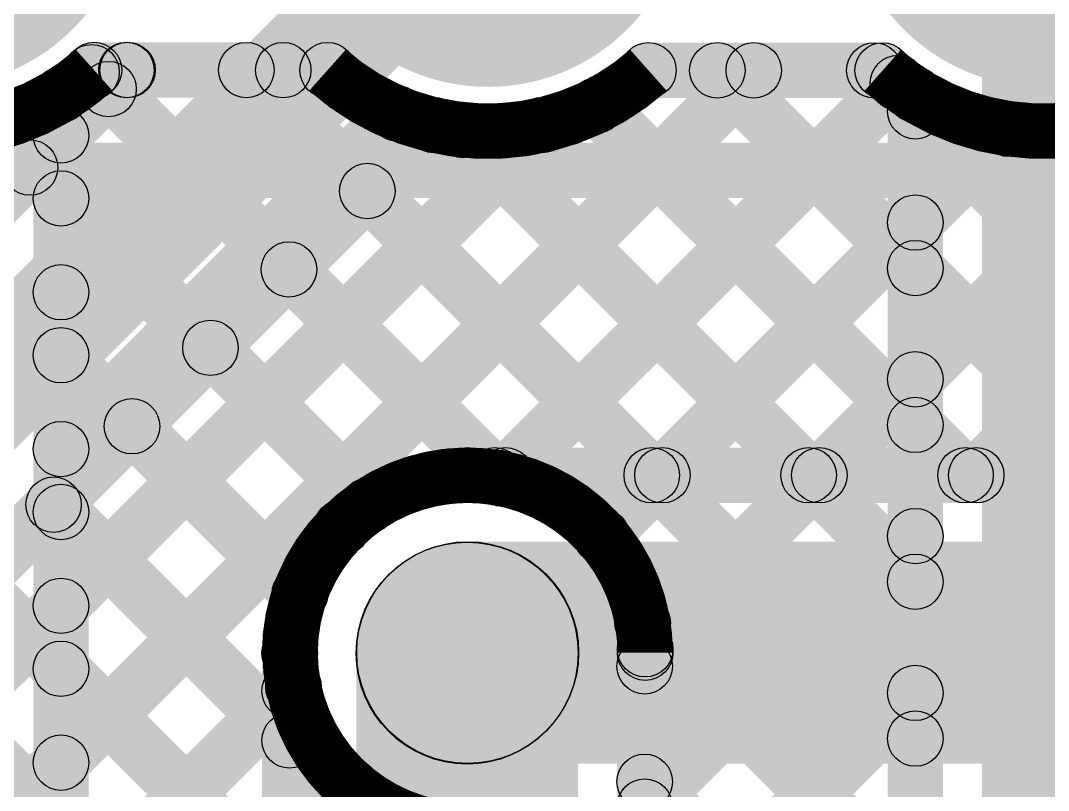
# Model space of a CAD drawing. Header units: millimetres. Extents: x -0.22 to 4.11, y -0.25 to 2.01.
# Drawn here: x 1.5689 to 1.7542, y 1.6147 to 1.7536 of the extents above; entities that cross this region are included whole.
import ezdxf

# ---------------------------------------------------------------- set-up
doc = ezdxf.new("R2010")
doc.units = ezdxf.units.MM
doc.header["$MEASUREMENT"] = 0
for name, color, linetype in [('BottomLayer', 5, 'Continuous'), ('BottomOverlay', 54, 'Continuous'), ('BottomSolder', 6, 'Continuous'), ('Mechanical2', 216, 'Continuous'), ('MultiLayer', 9, 'Continuous'), ('TopLayer', 1, 'Continuous'), ('TopSolder', 216, 'Continuous'), ('ViaHoleLayer', 16, 'Continuous')]:
    doc.layers.add(name, color=color, linetype=linetype)

# ---------------------------------------------------------------- blocks, each defined once
blk = doc.blocks.new('HDR1X10_B_9')
at = {"layer": 'BottomLayer'}
h = blk.add_hatch(color=5, dxfattribs=at)
edge = h.paths.add_edge_path()
edge.add_arc((0.6, 0), 0.0315, 0, 360)
h = blk.add_hatch(color=5, dxfattribs=at)
edge = h.paths.add_edge_path()
edge.add_arc((0.7, 0), 0.0315, 0, 360)
h = blk.add_hatch(color=5, dxfattribs=at)
edge = h.paths.add_edge_path()
edge.add_arc((0.8, 0), 0.0315, 0, 360)
at = {"layer": 'BottomOverlay'}
blk.add_hatch(color=54, dxfattribs=at).paths.add_polyline_path([(0.95, 0.05394), (0.95, 0.04606), (-0.05, 0.04606), (-0.05, 0.05394)])
at = {"layer": 'BottomSolder'}
h = blk.add_hatch(color=6, dxfattribs=at)
edge = h.paths.add_edge_path()
edge.add_arc((0.6, 0), 0.0355, 0, 360)
h = blk.add_hatch(color=6, dxfattribs=at)
edge = h.paths.add_edge_path()
edge.add_arc((0.7, 0), 0.0355, 0, 360)
h = blk.add_hatch(color=6, dxfattribs=at)
edge = h.paths.add_edge_path()
edge.add_arc((0.8, 0), 0.0355, 0, 360)
at = {"layer": 'MultiLayer'}
h = blk.add_hatch(color=9, dxfattribs=at)
edge = h.paths.add_edge_path()
edge.add_arc((0.6, 0), 0.0315, 0, 360)
h = blk.add_hatch(color=9, dxfattribs=at)
edge = h.paths.add_edge_path()
edge.add_arc((0.7, 0), 0.0315, 0, 360)
h = blk.add_hatch(color=9, dxfattribs=at)
edge = h.paths.add_edge_path()
edge.add_arc((0.8, 0), 0.0315, 0, 360)
at = {"layer": 'TopLayer'}
h = blk.add_hatch(color=1, dxfattribs=at)
edge = h.paths.add_edge_path()
edge.add_arc((0.6, 0), 0.0315, 0, 360)
h = blk.add_hatch(color=1, dxfattribs=at)
edge = h.paths.add_edge_path()
edge.add_arc((0.7, 0), 0.0315, 0, 360)
h = blk.add_hatch(color=1, dxfattribs=at)
edge = h.paths.add_edge_path()
edge.add_arc((0.8, 0), 0.0315, 0, 360)
at = {"layer": 'TopSolder'}
h = blk.add_hatch(color=216, dxfattribs=at)
edge = h.paths.add_edge_path()
edge.add_arc((0.6, 0), 0.0355, 0, 360)
h = blk.add_hatch(color=216, dxfattribs=at)
edge = h.paths.add_edge_path()
edge.add_arc((0.7, 0), 0.0355, 0, 360)
h = blk.add_hatch(color=216, dxfattribs=at)
edge = h.paths.add_edge_path()
edge.add_arc((0.8, 0), 0.0355, 0, 360)

msp = doc.modelspace()

# ---------------------------------------------------------------- hatches: boundary and pattern name
at = {"layer": 'BottomLayer'}
h = msp.add_hatch(color=5, dxfattribs=at)
edge = h.paths.add_edge_path()
edge.add_arc((1.58173, 1.74428), 0.005, 0, 360)
h = msp.add_hatch(color=5, dxfattribs=at)
edge = h.paths.add_edge_path()
edge.add_arc((1.58173, 1.74428), 0.005, 0, 360)
h = msp.add_hatch(color=5, dxfattribs=at)
edge = h.paths.add_edge_path()
edge.add_arc((1.58218, 1.74467), 0.005, 0, 360)
h = msp.add_hatch(color=5, dxfattribs=at)
edge = h.paths.add_edge_path()
edge.add_arc((1.58218, 1.74467), 0.005, 0, 360)
h = msp.add_hatch(color=5, dxfattribs=at)
edge = h.paths.add_edge_path()
edge.add_arc((1.58218, 1.74467), 0.005, 0, 360)
h = msp.add_hatch(color=5, dxfattribs=at)
edge = h.paths.add_edge_path()
edge.add_arc((1.58218, 1.74467), 0.005, 0, 360)
for points in [[(1.58217, 1.73967), (1.58218, 1.74967), (1.62429, 1.74965), (1.62428, 1.73965)], [(1.58217, 1.73967), (1.58218, 1.74967), (1.62429, 1.74965), (1.62428, 1.73965)], [(1.68211, 1.73962), (1.68212, 1.74962), (1.72435, 1.7496), (1.72434, 1.7396)], [(1.68211, 1.73962), (1.68212, 1.74962), (1.72435, 1.7496), (1.72434, 1.7396)], [(1.57975, 1.72933), (1.57268, 1.7364), (1.58448, 1.7482), (1.59155, 1.74113)], [(1.57975, 1.72933), (1.57268, 1.7364), (1.58448, 1.7482), (1.59155, 1.74113)], [(1.57975, 1.70105), (1.57268, 1.70812), (1.61275, 1.74819), (1.61982, 1.74112)], [(1.57975, 1.70105), (1.57268, 1.70812), (1.61275, 1.74819), (1.61982, 1.74112)], [(1.57975, 1.6162), (1.57268, 1.62327), (1.69756, 1.74815), (1.70463, 1.74107)], [(1.57975, 1.6162), (1.57268, 1.62327), (1.69756, 1.74815), (1.70463, 1.74107)], [(1.5782, 1.74075), (1.58527, 1.74782), (1.65797, 1.67512), (1.6509, 1.66805)], [(1.5782, 1.74075), (1.58527, 1.74782), (1.65797, 1.67512), (1.6509, 1.66805)], [(1.60611, 1.74112), (1.61318, 1.74819), (1.68625, 1.67512), (1.67918, 1.66805)], [(1.60611, 1.74112), (1.61318, 1.74819), (1.68625, 1.67512), (1.67918, 1.66805)], [(1.691, 1.74108), (1.69807, 1.74815), (1.7711, 1.67512), (1.76403, 1.66805)], [(1.691, 1.74108), (1.69807, 1.74815), (1.7711, 1.67512), (1.76403, 1.66805)], [(1.71646, 1.66805), (1.70939, 1.67512), (1.78237, 1.7481), (1.78944, 1.74103)], [(1.71646, 1.66805), (1.70939, 1.67512), (1.78237, 1.7481), (1.78944, 1.74103)], [(1.7193, 1.74106), (1.72637, 1.74813), (1.79939, 1.67512), (1.79232, 1.66805)], [(1.7193, 1.74106), (1.72637, 1.74813), (1.79939, 1.67512), (1.79232, 1.66805)], [(1.74474, 1.66805), (1.73767, 1.67512), (1.81064, 1.74809), (1.81771, 1.74102)], [(1.74474, 1.66805), (1.73767, 1.67512), (1.81064, 1.74809), (1.81771, 1.74102)], [(1.65989, 1.66805), (1.65282, 1.67512), (1.72357, 1.74587), (1.73064, 1.7388)], [(1.65989, 1.66805), (1.65282, 1.67512), (1.72357, 1.74587), (1.73064, 1.7388)], [(1.65989, 1.66805), (1.65282, 1.67512), (1.72357, 1.74587), (1.73064, 1.7388)], [(1.65989, 1.66805), (1.65282, 1.67512), (1.72357, 1.74587), (1.73064, 1.7388)], [(1.66912, 1.73468), (1.67619, 1.74175), (1.74282, 1.67512), (1.73575, 1.66805)], [(1.66912, 1.73468), (1.67619, 1.74175), (1.74282, 1.67512), (1.73575, 1.66805)], [(1.58122, 1.00695), (1.57122, 1.00695), (1.57122, 1.74021), (1.58122, 1.74021)], [(1.58122, 1.00695), (1.57122, 1.00695), (1.57122, 1.74021), (1.58122, 1.74021)], [(1.57975, 1.67276), (1.57268, 1.67984), (1.63324, 1.74039), (1.64031, 1.73332)], [(1.57975, 1.67276), (1.57268, 1.67984), (1.63324, 1.74039), (1.64031, 1.73332)], [(1.57975, 1.64448), (1.57268, 1.65155), (1.6594, 1.73827), (1.66647, 1.73119)], [(1.57975, 1.64448), (1.57268, 1.65155), (1.6594, 1.73827), (1.66647, 1.73119)], [(1.64518, 1.73033), (1.65226, 1.7374), (1.71454, 1.67512), (1.70746, 1.66805)], [(1.64518, 1.73033), (1.65226, 1.7374), (1.71454, 1.67512), (1.70746, 1.66805)], [(1.68817, 1.66805), (1.6811, 1.67512), (1.74358, 1.7376), (1.75065, 1.73053)], [(1.68817, 1.66805), (1.6811, 1.67512), (1.74358, 1.7376), (1.75065, 1.73053)], [(1.57268, 1.71798), (1.57975, 1.72505), (1.63516, 1.66964), (1.62809, 1.66257)], [(1.57268, 1.71798), (1.57975, 1.72505), (1.63516, 1.66964), (1.62809, 1.66257)], [(1.57268, 1.68969), (1.57975, 1.69676), (1.62285, 1.65366), (1.61578, 1.64659)], [(1.57268, 1.68969), (1.57975, 1.69676), (1.62285, 1.65366), (1.61578, 1.64659)], [(1.64953, 1.66658), (1.64953, 1.67658), (1.90275, 1.67658), (1.90275, 1.66658)], [(1.64953, 1.66658), (1.64953, 1.67658), (1.90275, 1.67658), (1.90275, 1.66658)], [(1.57268, 1.66141), (1.57975, 1.66848), (1.93375, 1.31448), (1.92668, 1.30741)], [(1.57268, 1.66141), (1.57975, 1.66848), (1.93375, 1.31448), (1.92668, 1.30741)], [(1.64953, 1.61958), (1.64953, 1.65958), (1.90275, 1.65958), (1.90275, 1.61958)], [(1.57268, 1.63313), (1.57975, 1.6402), (1.93375, 1.2862), (1.92668, 1.27913)], [(1.57268, 1.63313), (1.57975, 1.6402), (1.93375, 1.2862), (1.92668, 1.27913)], [(1.57975, 1.58791), (1.57268, 1.59498), (1.61461, 1.63691), (1.62168, 1.62984)], [(1.57975, 1.58791), (1.57268, 1.59498), (1.61461, 1.63691), (1.62168, 1.62984)], [(1.57975, 1.58791), (1.57268, 1.59498), (1.61461, 1.63691), (1.62168, 1.62984)], [(1.57975, 1.58791), (1.57268, 1.59498), (1.61461, 1.63691), (1.62168, 1.62984)], [(1.57975, 1.55963), (1.57268, 1.5667), (1.62498, 1.61899), (1.63205, 1.61192)], [(1.57975, 1.55963), (1.57268, 1.5667), (1.62498, 1.61899), (1.63205, 1.61192)]]:
    msp.add_hatch(color=5, dxfattribs=at).paths.add_polyline_path(points)
h = msp.add_hatch(color=5, dxfattribs=at)
edge = h.paths.add_edge_path()
edge.add_arc((1.58802, 1.74467), 0.005, 0, 360)
h = msp.add_hatch(color=5, dxfattribs=at)
edge = h.paths.add_edge_path()
edge.add_arc((1.58802, 1.74467), 0.005, 0, 360)
h = msp.add_hatch(color=5, dxfattribs=at)
edge = h.paths.add_edge_path()
edge.add_arc((1.60964, 1.74466), 0.005, 0, 360)
h = msp.add_hatch(color=5, dxfattribs=at)
edge = h.paths.add_edge_path()
edge.add_arc((1.60964, 1.74466), 0.005, 0, 360)
h = msp.add_hatch(color=5, dxfattribs=at)
edge = h.paths.add_edge_path()
edge.add_arc((1.61629, 1.74465), 0.005, 0, 360)
h = msp.add_hatch(color=5, dxfattribs=at)
edge = h.paths.add_edge_path()
edge.add_arc((1.61629, 1.74465), 0.005, 0, 360)
h = msp.add_hatch(color=5, dxfattribs=at)
edge = h.paths.add_edge_path()
edge.add_arc((1.62428, 1.74465), 0.005, 0, 360)
h = msp.add_hatch(color=5, dxfattribs=at)
edge = h.paths.add_edge_path()
edge.add_arc((1.62428, 1.74465), 0.005, 0, 360)
h = msp.add_hatch(color=5, dxfattribs=at)
edge = h.paths.add_edge_path()
edge.add_arc((1.62428, 1.74465), 0.005, 0, 360)
h = msp.add_hatch(color=5, dxfattribs=at)
edge = h.paths.add_edge_path()
edge.add_arc((1.62428, 1.74465), 0.005, 0, 360)
h = msp.add_hatch(color=5, dxfattribs=at)
edge = h.paths.add_edge_path()
edge.add_arc((1.68212, 1.74462), 0.005, 0, 360)
h = msp.add_hatch(color=5, dxfattribs=at)
edge = h.paths.add_edge_path()
edge.add_arc((1.68212, 1.74462), 0.005, 0, 360)
h = msp.add_hatch(color=5, dxfattribs=at)
edge = h.paths.add_edge_path()
edge.add_arc((1.68212, 1.74462), 0.005, 0, 360)
h = msp.add_hatch(color=5, dxfattribs=at)
edge = h.paths.add_edge_path()
edge.add_arc((1.68212, 1.74462), 0.005, 0, 360)
h = msp.add_hatch(color=5, dxfattribs=at)
edge = h.paths.add_edge_path()
edge.add_arc((1.69454, 1.74461), 0.005, 0, 360)
h = msp.add_hatch(color=5, dxfattribs=at)
edge = h.paths.add_edge_path()
edge.add_arc((1.69454, 1.74461), 0.005, 0, 360)
h = msp.add_hatch(color=5, dxfattribs=at)
edge = h.paths.add_edge_path()
edge.add_arc((1.7011, 1.74461), 0.005, 0, 360)
h = msp.add_hatch(color=5, dxfattribs=at)
edge = h.paths.add_edge_path()
edge.add_arc((1.7011, 1.74461), 0.005, 0, 360)
h = msp.add_hatch(color=5, dxfattribs=at)
edge = h.paths.add_edge_path()
edge.add_arc((1.72284, 1.7446), 0.005, 0, 360)
h = msp.add_hatch(color=5, dxfattribs=at)
edge = h.paths.add_edge_path()
edge.add_arc((1.72284, 1.7446), 0.005, 0, 360)
h = msp.add_hatch(color=5, dxfattribs=at)
edge = h.paths.add_edge_path()
edge.add_arc((1.72434, 1.7446), 0.005, 0, 360)
h = msp.add_hatch(color=5, dxfattribs=at)
edge = h.paths.add_edge_path()
edge.add_arc((1.72434, 1.7446), 0.005, 0, 360)
h = msp.add_hatch(color=5, dxfattribs=at)
edge = h.paths.add_edge_path()
edge.add_arc((1.72434, 1.7446), 0.005, 0, 360)
h = msp.add_hatch(color=5, dxfattribs=at)
edge = h.paths.add_edge_path()
edge.add_arc((1.72434, 1.7446), 0.005, 0, 360)
h = msp.add_hatch(color=5, dxfattribs=at)
edge = h.paths.add_edge_path()
edge.add_arc((1.72711, 1.74234), 0.005, 0, 360)
h = msp.add_hatch(color=5, dxfattribs=at)
edge = h.paths.add_edge_path()
edge.add_arc((1.72711, 1.74234), 0.005, 0, 360)
h = msp.add_hatch(color=5, dxfattribs=at)
edge = h.paths.add_edge_path()
edge.add_arc((1.72711, 1.74234), 0.005, 0, 360)
h = msp.add_hatch(color=5, dxfattribs=at)
edge = h.paths.add_edge_path()
edge.add_arc((1.72711, 1.74234), 0.005, 0, 360)
h = msp.add_hatch(color=5, dxfattribs=at)
edge = h.paths.add_edge_path()
edge.add_arc((1.57622, 1.74021), 0.005, 0, 360)
h = msp.add_hatch(color=5, dxfattribs=at)
edge = h.paths.add_edge_path()
edge.add_arc((1.57622, 1.74021), 0.005, 0, 360)
h = msp.add_hatch(color=5, dxfattribs=at)
edge = h.paths.add_edge_path()
edge.add_arc((1.57622, 1.74021), 0.005, 0, 360)
h = msp.add_hatch(color=5, dxfattribs=at)
edge = h.paths.add_edge_path()
edge.add_arc((1.57622, 1.74021), 0.005, 0, 360)
h = msp.add_hatch(color=5, dxfattribs=at)
edge = h.paths.add_edge_path()
edge.add_arc((1.63678, 1.73686), 0.005, 0, 360)
h = msp.add_hatch(color=5, dxfattribs=at)
edge = h.paths.add_edge_path()
edge.add_arc((1.63678, 1.73686), 0.005, 0, 360)
h = msp.add_hatch(color=5, dxfattribs=at)
edge = h.paths.add_edge_path()
edge.add_arc((1.67265, 1.73822), 0.005, 0, 360)
h = msp.add_hatch(color=5, dxfattribs=at)
edge = h.paths.add_edge_path()
edge.add_arc((1.67265, 1.73822), 0.005, 0, 360)
h = msp.add_hatch(color=5, dxfattribs=at)
edge = h.paths.add_edge_path()
edge.add_arc((1.64872, 1.73386), 0.005, 0, 360)
h = msp.add_hatch(color=5, dxfattribs=at)
edge = h.paths.add_edge_path()
edge.add_arc((1.64872, 1.73386), 0.005, 0, 360)
h = msp.add_hatch(color=5, dxfattribs=at)
edge = h.paths.add_edge_path()
edge.add_arc((1.66293, 1.73473), 0.005, 0, 360)
h = msp.add_hatch(color=5, dxfattribs=at)
edge = h.paths.add_edge_path()
edge.add_arc((1.66293, 1.73473), 0.005, 0, 360)
h = msp.add_hatch(color=5, dxfattribs=at)
edge = h.paths.add_edge_path()
edge.add_arc((1.74712, 1.73406), 0.005, 0, 360)
h = msp.add_hatch(color=5, dxfattribs=at)
edge = h.paths.add_edge_path()
edge.add_arc((1.74712, 1.73406), 0.005, 0, 360)
h = msp.add_hatch(color=5, dxfattribs=at)
edge = h.paths.add_edge_path()
edge.add_arc((1.57622, 1.73287), 0.005, 0, 360)
h = msp.add_hatch(color=5, dxfattribs=at)
edge = h.paths.add_edge_path()
edge.add_arc((1.57622, 1.73287), 0.005, 0, 360)
h = msp.add_hatch(color=5, dxfattribs=at)
edge = h.paths.add_edge_path()
edge.add_arc((1.57622, 1.72151), 0.005, 0, 360)
h = msp.add_hatch(color=5, dxfattribs=at)
edge = h.paths.add_edge_path()
edge.add_arc((1.57622, 1.72151), 0.005, 0, 360)
h = msp.add_hatch(color=5, dxfattribs=at)
edge = h.paths.add_edge_path()
edge.add_arc((1.57622, 1.70458), 0.005, 0, 360)
h = msp.add_hatch(color=5, dxfattribs=at)
edge = h.paths.add_edge_path()
edge.add_arc((1.57622, 1.70458), 0.005, 0, 360)
h = msp.add_hatch(color=5, dxfattribs=at)
edge = h.paths.add_edge_path()
edge.add_arc((1.57622, 1.69323), 0.005, 0, 360)
h = msp.add_hatch(color=5, dxfattribs=at)
edge = h.paths.add_edge_path()
edge.add_arc((1.57622, 1.69323), 0.005, 0, 360)
h = msp.add_hatch(color=5, dxfattribs=at)
edge = h.paths.add_edge_path()
edge.add_arc((1.57622, 1.6763), 0.005, 0, 360)
h = msp.add_hatch(color=5, dxfattribs=at)
edge = h.paths.add_edge_path()
edge.add_arc((1.57622, 1.6763), 0.005, 0, 360)
h = msp.add_hatch(color=5, dxfattribs=at)
edge = h.paths.add_edge_path()
edge.add_arc((1.64953, 1.67158), 0.005, 0, 360)
h = msp.add_hatch(color=5, dxfattribs=at)
edge = h.paths.add_edge_path()
edge.add_arc((1.64953, 1.67158), 0.005, 0, 360)
h = msp.add_hatch(color=5, dxfattribs=at)
edge = h.paths.add_edge_path()
edge.add_arc((1.64953, 1.67158), 0.005, 0, 360)
h = msp.add_hatch(color=5, dxfattribs=at)
edge = h.paths.add_edge_path()
edge.add_arc((1.64953, 1.67158), 0.005, 0, 360)
h = msp.add_hatch(color=5, dxfattribs=at)
edge = h.paths.add_edge_path()
edge.add_arc((1.65443, 1.67158), 0.005, 0, 360)
h = msp.add_hatch(color=5, dxfattribs=at)
edge = h.paths.add_edge_path()
edge.add_arc((1.65443, 1.67158), 0.005, 0, 360)
h = msp.add_hatch(color=5, dxfattribs=at)
edge = h.paths.add_edge_path()
edge.add_arc((1.65635, 1.67158), 0.005, 0, 360)
h = msp.add_hatch(color=5, dxfattribs=at)
edge = h.paths.add_edge_path()
edge.add_arc((1.65635, 1.67158), 0.005, 0, 360)
h = msp.add_hatch(color=5, dxfattribs=at)
edge = h.paths.add_edge_path()
edge.add_arc((1.65635, 1.67158), 0.005, 0, 360)
h = msp.add_hatch(color=5, dxfattribs=at)
edge = h.paths.add_edge_path()
edge.add_arc((1.65635, 1.67158), 0.005, 0, 360)
h = msp.add_hatch(color=5, dxfattribs=at)
edge = h.paths.add_edge_path()
edge.add_arc((1.68272, 1.67158), 0.005, 0, 360)
h = msp.add_hatch(color=5, dxfattribs=at)
edge = h.paths.add_edge_path()
edge.add_arc((1.68272, 1.67158), 0.005, 0, 360)
h = msp.add_hatch(color=5, dxfattribs=at)
edge = h.paths.add_edge_path()
edge.add_arc((1.68464, 1.67158), 0.005, 0, 360)
h = msp.add_hatch(color=5, dxfattribs=at)
edge = h.paths.add_edge_path()
edge.add_arc((1.68464, 1.67158), 0.005, 0, 360)
h = msp.add_hatch(color=5, dxfattribs=at)
edge = h.paths.add_edge_path()
edge.add_arc((1.711, 1.67158), 0.005, 0, 360)
h = msp.add_hatch(color=5, dxfattribs=at)
edge = h.paths.add_edge_path()
edge.add_arc((1.711, 1.67158), 0.005, 0, 360)
h = msp.add_hatch(color=5, dxfattribs=at)
edge = h.paths.add_edge_path()
edge.add_arc((1.71292, 1.67158), 0.005, 0, 360)
h = msp.add_hatch(color=5, dxfattribs=at)
edge = h.paths.add_edge_path()
edge.add_arc((1.71292, 1.67158), 0.005, 0, 360)
h = msp.add_hatch(color=5, dxfattribs=at)
edge = h.paths.add_edge_path()
edge.add_arc((1.73928, 1.67158), 0.005, 0, 360)
h = msp.add_hatch(color=5, dxfattribs=at)
edge = h.paths.add_edge_path()
edge.add_arc((1.73928, 1.67158), 0.005, 0, 360)
h = msp.add_hatch(color=5, dxfattribs=at)
edge = h.paths.add_edge_path()
edge.add_arc((1.74121, 1.67158), 0.005, 0, 360)
h = msp.add_hatch(color=5, dxfattribs=at)
edge = h.paths.add_edge_path()
edge.add_arc((1.74121, 1.67158), 0.005, 0, 360)
h = msp.add_hatch(color=5, dxfattribs=at)
edge = h.paths.add_edge_path()
edge.add_arc((1.57622, 1.66494), 0.005, 0, 360)
h = msp.add_hatch(color=5, dxfattribs=at)
edge = h.paths.add_edge_path()
edge.add_arc((1.57622, 1.66494), 0.005, 0, 360)
h = msp.add_hatch(color=5, dxfattribs=at)
edge = h.paths.add_edge_path()
edge.add_arc((1.63163, 1.6661), 0.005, 0, 360)
h = msp.add_hatch(color=5, dxfattribs=at)
edge = h.paths.add_edge_path()
edge.add_arc((1.63163, 1.6661), 0.005, 0, 360)
h = msp.add_hatch(color=5, dxfattribs=at)
edge = h.paths.add_edge_path()
edge.add_arc((1.64953, 1.63958), 0.02, 0, 360)
h = msp.add_hatch(color=5, dxfattribs=at)
edge = h.paths.add_edge_path()
edge.add_arc((1.61932, 1.65013), 0.005, 0, 360)
h = msp.add_hatch(color=5, dxfattribs=at)
edge = h.paths.add_edge_path()
edge.add_arc((1.61932, 1.65013), 0.005, 0, 360)
h = msp.add_hatch(color=5, dxfattribs=at)
edge = h.paths.add_edge_path()
edge.add_arc((1.57622, 1.64802), 0.005, 0, 360)
h = msp.add_hatch(color=5, dxfattribs=at)
edge = h.paths.add_edge_path()
edge.add_arc((1.57622, 1.64802), 0.005, 0, 360)
h = msp.add_hatch(color=5, dxfattribs=at)
edge = h.paths.add_edge_path()
edge.add_arc((1.64953, 1.63958), 0.01181, 0, 360)
h = msp.add_hatch(color=5, dxfattribs=at)
edge = h.paths.add_edge_path()
edge.add_arc((1.57622, 1.63666), 0.005, 0, 360)
h = msp.add_hatch(color=5, dxfattribs=at)
edge = h.paths.add_edge_path()
edge.add_arc((1.57622, 1.63666), 0.005, 0, 360)
h = msp.add_hatch(color=5, dxfattribs=at)
edge = h.paths.add_edge_path()
edge.add_arc((1.61814, 1.63337), 0.005, 0, 360)
h = msp.add_hatch(color=5, dxfattribs=at)
edge = h.paths.add_edge_path()
edge.add_arc((1.61814, 1.63337), 0.005, 0, 360)
h = msp.add_hatch(color=5, dxfattribs=at)
edge = h.paths.add_edge_path()
edge.add_arc((1.61814, 1.63337), 0.005, 0, 360)
h = msp.add_hatch(color=5, dxfattribs=at)
edge = h.paths.add_edge_path()
edge.add_arc((1.61814, 1.63337), 0.005, 0, 360)
h = msp.add_hatch(color=5, dxfattribs=at)
edge = h.paths.add_edge_path()
edge.add_arc((1.57622, 1.61973), 0.005, 0, 360)
h = msp.add_hatch(color=5, dxfattribs=at)
edge = h.paths.add_edge_path()
edge.add_arc((1.57622, 1.61973), 0.005, 0, 360)
h = msp.add_hatch(color=5, dxfattribs=at)
edge = h.paths.add_edge_path()
edge.add_arc((1.62851, 1.61546), 0.005, 0, 360)
h = msp.add_hatch(color=5, dxfattribs=at)
edge = h.paths.add_edge_path()
edge.add_arc((1.62851, 1.61546), 0.005, 0, 360)
at = {"layer": 'Mechanical2'}
msp.add_hatch(color=216, dxfattribs=at).paths.add_polyline_path([(1.403, 1.72156), (1.403, 1.73156), (2.406, 1.73156), (2.406, 1.72156)])
at = {"layer": 'TopLayer'}
for points in [[(1.357, 1.46535), (1.34144, 1.48091), (1.64544, 1.78491), (1.661, 1.76935)], [(1.76422, 0.78084), (1.74222, 0.78084), (1.74222, 1.77713), (1.76422, 1.77713)], [(1.58217, 1.73967), (1.58218, 1.74967), (1.58823, 1.74967), (1.58823, 1.73967)], [(1.58217, 1.73967), (1.58218, 1.74967), (1.58823, 1.74967), (1.58823, 1.73967)], [(1.68211, 1.73962), (1.68212, 1.74962), (1.72435, 1.7496), (1.72434, 1.7396)], [(1.68211, 1.73962), (1.68212, 1.74962), (1.72435, 1.7496), (1.72434, 1.7396)], [(0.87907, 0.91551), (0.872, 0.92258), (1.69756, 1.74815), (1.70463, 1.74107)], [(0.87907, 0.91551), (0.872, 0.92258), (1.69756, 1.74815), (1.70463, 1.74107)], [(1.34301, 1.49259), (1.33594, 1.49966), (1.58448, 1.7482), (1.59155, 1.74113)], [(1.34301, 1.49259), (1.33594, 1.49966), (1.58448, 1.7482), (1.59155, 1.74113)], [(1.34323, 1.49259), (1.33616, 1.49966), (1.5847, 1.7482), (1.59177, 1.74113)], [(1.34323, 1.49259), (1.33616, 1.49966), (1.5847, 1.7482), (1.59177, 1.74113)], [(1.5782, 1.74075), (1.58527, 1.74782), (1.58832, 1.74476), (1.58125, 1.73769)], [(1.5782, 1.74075), (1.58527, 1.74782), (1.58832, 1.74476), (1.58125, 1.73769)], [(1.691, 1.74108), (1.69807, 1.74815), (1.73375, 1.71247), (1.72668, 1.7054)], [(1.691, 1.74108), (1.69807, 1.74815), (1.73375, 1.71247), (1.72668, 1.7054)], [(1.7193, 1.74106), (1.72637, 1.74813), (1.73375, 1.74075), (1.72668, 1.73368)], [(1.7193, 1.74106), (1.72637, 1.74813), (1.73375, 1.74075), (1.72668, 1.73368)], [(1.65928, 1.66744), (1.65221, 1.67451), (1.72357, 1.74587), (1.73064, 1.7388)], [(1.65928, 1.66744), (1.65221, 1.67451), (1.72357, 1.74587), (1.73064, 1.7388)], [(1.65928, 1.66744), (1.65221, 1.67451), (1.72357, 1.74587), (1.73064, 1.7388)], [(1.65928, 1.66744), (1.65221, 1.67451), (1.72357, 1.74587), (1.73064, 1.7388)], [(1.66912, 1.73468), (1.67619, 1.74175), (1.73375, 1.68419), (1.72668, 1.67712)], [(1.66912, 1.73468), (1.67619, 1.74175), (1.73375, 1.68419), (1.72668, 1.67712)], [(1.73522, 0.78084), (1.72522, 0.78084), (1.72522, 1.74021), (1.73522, 1.74021)], [(1.73522, 0.78084), (1.72522, 0.78084), (1.72522, 1.74021), (1.73522, 1.74021)], [(0.87907, 0.9438), (0.872, 0.95087), (1.6594, 1.73827), (1.66647, 1.73119)], [(0.87907, 0.9438), (0.872, 0.95087), (1.6594, 1.73827), (1.66647, 1.73119)], [(1.36902, 1.45333), (1.36195, 1.4604), (1.63984, 1.73829), (1.64691, 1.73122)], [(1.36902, 1.45333), (1.36195, 1.4604), (1.63984, 1.73829), (1.64691, 1.73122)], [(1.55945, 1.73121), (1.56652, 1.73828), (1.57418, 1.73062), (1.56711, 1.72355)], [(1.55945, 1.73121), (1.56652, 1.73828), (1.57418, 1.73062), (1.56711, 1.72355)], [(1.64518, 1.73033), (1.65226, 1.7374), (1.73375, 1.6559), (1.72668, 1.64883)], [(1.64518, 1.73033), (1.65226, 1.7374), (1.73375, 1.6559), (1.72668, 1.64883)], [(1.62792, 1.71931), (1.63499, 1.72638), (1.73375, 1.62762), (1.72668, 1.62055)], [(1.62792, 1.71931), (1.63499, 1.72638), (1.73375, 1.62762), (1.72668, 1.62055)], [(1.6772, 1.65707), (1.67012, 1.66414), (1.72668, 1.7207), (1.73375, 1.71363)], [(1.6772, 1.65707), (1.67012, 1.66414), (1.72668, 1.7207), (1.73375, 1.71363)], [(1.61378, 1.70516), (1.62085, 1.71223), (1.65842, 1.67467), (1.65135, 1.6676)], [(1.61378, 1.70516), (1.62085, 1.71223), (1.65842, 1.67467), (1.65135, 1.6676)], [(1.59964, 1.69102), (1.60671, 1.69809), (1.63516, 1.66964), (1.62809, 1.66257)], [(1.59964, 1.69102), (1.60671, 1.69809), (1.63516, 1.66964), (1.62809, 1.66257)], [(1.68506, 1.63665), (1.67799, 1.64372), (1.72668, 1.69241), (1.73375, 1.68534)], [(1.68506, 1.63665), (1.67799, 1.64372), (1.72668, 1.69241), (1.73375, 1.68534)], [(1.5855, 1.67688), (1.59257, 1.68395), (1.62281, 1.65371), (1.61574, 1.64664)], [(1.5855, 1.67688), (1.59257, 1.68395), (1.62281, 1.65371), (1.61574, 1.64664)], [(1.57135, 1.66274), (1.57843, 1.66981), (1.62097, 1.62726), (1.6139, 1.62019)], [(1.57135, 1.66274), (1.57843, 1.66981), (1.62097, 1.62726), (1.6139, 1.62019)], [(1.68497, 1.60828), (1.6779, 1.61535), (1.72668, 1.66413), (1.73375, 1.65706)], [(1.68497, 1.60828), (1.6779, 1.61535), (1.72668, 1.66413), (1.73375, 1.65706)], [(1.55721, 1.6486), (1.56428, 1.65567), (1.62097, 1.59898), (1.6139, 1.59191)], [(1.55721, 1.6486), (1.56428, 1.65567), (1.62097, 1.59898), (1.6139, 1.59191)], [(1.66358, 1.62535), (1.63529, 1.65363), (1.63539, 1.65373), (1.66367, 1.62544)], [(1.67755, 1.6414), (1.68462, 1.64847), (1.73375, 1.59933), (1.72668, 1.59226)], [(1.67755, 1.6414), (1.68462, 1.64847), (1.73375, 1.59933), (1.72668, 1.59226)], [(1.54307, 1.63445), (1.55014, 1.64152), (1.62097, 1.57069), (1.6139, 1.56362)], [(1.54307, 1.63445), (1.55014, 1.64152), (1.62097, 1.57069), (1.6139, 1.56362)], [(1.62244, 0.75079), (1.61244, 0.75079), (1.61244, 1.63949), (1.62244, 1.63949)], [(1.62244, 0.75079), (1.61244, 0.75079), (1.61244, 1.63949), (1.62244, 1.63949)], [(1.66944, 0.75079), (1.62944, 0.75079), (1.62944, 1.63949), (1.66944, 1.63949)], [(0.87907, 0.88723), (0.872, 0.8943), (1.6139, 1.6362), (1.62097, 1.62913)], [(0.87907, 0.88723), (0.872, 0.8943), (1.6139, 1.6362), (1.62097, 1.62913)], [(0.87907, 0.88723), (0.872, 0.8943), (1.6139, 1.6362), (1.62097, 1.62913)], [(0.87907, 0.88723), (0.872, 0.8943), (1.6139, 1.6362), (1.62097, 1.62913)], [(1.68644, 0.75079), (1.67644, 0.75079), (1.67644, 1.63711), (1.68644, 1.63711)], [(1.68644, 0.75079), (1.67644, 0.75079), (1.67644, 1.63711), (1.68644, 1.63711)], [(1.68497, 1.57999), (1.6779, 1.58707), (1.72668, 1.63585), (1.73375, 1.62877)], [(1.68497, 1.57999), (1.6779, 1.58707), (1.72668, 1.63585), (1.73375, 1.62877)], [(1.6779, 1.61276), (1.68497, 1.61983), (1.73375, 1.57105), (1.72668, 1.56398)], [(1.6779, 1.61276), (1.68497, 1.61983), (1.73375, 1.57105), (1.72668, 1.56398)]]:
    msp.add_hatch(color=1, dxfattribs=at).paths.add_polyline_path(points)
h = msp.add_hatch(color=1, dxfattribs=at)
edge = h.paths.add_edge_path()
edge.add_arc((1.58173, 1.74428), 0.005, 0, 360)
h = msp.add_hatch(color=1, dxfattribs=at)
edge = h.paths.add_edge_path()
edge.add_arc((1.58173, 1.74428), 0.005, 0, 360)
h = msp.add_hatch(color=1, dxfattribs=at)
edge = h.paths.add_edge_path()
edge.add_arc((1.58218, 1.74467), 0.005, 0, 360)
h = msp.add_hatch(color=1, dxfattribs=at)
edge = h.paths.add_edge_path()
edge.add_arc((1.58218, 1.74467), 0.005, 0, 360)
h = msp.add_hatch(color=1, dxfattribs=at)
edge = h.paths.add_edge_path()
edge.add_arc((1.58218, 1.74467), 0.005, 0, 360)
h = msp.add_hatch(color=1, dxfattribs=at)
edge = h.paths.add_edge_path()
edge.add_arc((1.58218, 1.74467), 0.005, 0, 360)
h = msp.add_hatch(color=1, dxfattribs=at)
edge = h.paths.add_edge_path()
edge.add_arc((1.58802, 1.74467), 0.005, 0, 360)
h = msp.add_hatch(color=1, dxfattribs=at)
edge = h.paths.add_edge_path()
edge.add_arc((1.58802, 1.74467), 0.005, 0, 360)
h = msp.add_hatch(color=1, dxfattribs=at)
edge = h.paths.add_edge_path()
edge.add_arc((1.58823, 1.74467), 0.005, 0, 360)
h = msp.add_hatch(color=1, dxfattribs=at)
edge = h.paths.add_edge_path()
edge.add_arc((1.58823, 1.74467), 0.005, 0, 360)
h = msp.add_hatch(color=1, dxfattribs=at)
edge = h.paths.add_edge_path()
edge.add_arc((1.58823, 1.74467), 0.005, 0, 360)
h = msp.add_hatch(color=1, dxfattribs=at)
edge = h.paths.add_edge_path()
edge.add_arc((1.58823, 1.74467), 0.005, 0, 360)
h = msp.add_hatch(color=1, dxfattribs=at)
edge = h.paths.add_edge_path()
edge.add_arc((1.68212, 1.74462), 0.005, 0, 360)
h = msp.add_hatch(color=1, dxfattribs=at)
edge = h.paths.add_edge_path()
edge.add_arc((1.68212, 1.74462), 0.005, 0, 360)
h = msp.add_hatch(color=1, dxfattribs=at)
edge = h.paths.add_edge_path()
edge.add_arc((1.68212, 1.74462), 0.005, 0, 360)
h = msp.add_hatch(color=1, dxfattribs=at)
edge = h.paths.add_edge_path()
edge.add_arc((1.68212, 1.74462), 0.005, 0, 360)
h = msp.add_hatch(color=1, dxfattribs=at)
edge = h.paths.add_edge_path()
edge.add_arc((1.69454, 1.74461), 0.005, 0, 360)
h = msp.add_hatch(color=1, dxfattribs=at)
edge = h.paths.add_edge_path()
edge.add_arc((1.69454, 1.74461), 0.005, 0, 360)
h = msp.add_hatch(color=1, dxfattribs=at)
edge = h.paths.add_edge_path()
edge.add_arc((1.7011, 1.74461), 0.005, 0, 360)
h = msp.add_hatch(color=1, dxfattribs=at)
edge = h.paths.add_edge_path()
edge.add_arc((1.7011, 1.74461), 0.005, 0, 360)
h = msp.add_hatch(color=1, dxfattribs=at)
edge = h.paths.add_edge_path()
edge.add_arc((1.72284, 1.7446), 0.005, 0, 360)
h = msp.add_hatch(color=1, dxfattribs=at)
edge = h.paths.add_edge_path()
edge.add_arc((1.72284, 1.7446), 0.005, 0, 360)
h = msp.add_hatch(color=1, dxfattribs=at)
edge = h.paths.add_edge_path()
edge.add_arc((1.72434, 1.7446), 0.005, 0, 360)
h = msp.add_hatch(color=1, dxfattribs=at)
edge = h.paths.add_edge_path()
edge.add_arc((1.72434, 1.7446), 0.005, 0, 360)
h = msp.add_hatch(color=1, dxfattribs=at)
edge = h.paths.add_edge_path()
edge.add_arc((1.72434, 1.7446), 0.005, 0, 360)
h = msp.add_hatch(color=1, dxfattribs=at)
edge = h.paths.add_edge_path()
edge.add_arc((1.72434, 1.7446), 0.005, 0, 360)
h = msp.add_hatch(color=1, dxfattribs=at)
edge = h.paths.add_edge_path()
edge.add_arc((1.72711, 1.74234), 0.005, 0, 360)
h = msp.add_hatch(color=1, dxfattribs=at)
edge = h.paths.add_edge_path()
edge.add_arc((1.72711, 1.74234), 0.005, 0, 360)
h = msp.add_hatch(color=1, dxfattribs=at)
edge = h.paths.add_edge_path()
edge.add_arc((1.72711, 1.74234), 0.005, 0, 360)
h = msp.add_hatch(color=1, dxfattribs=at)
edge = h.paths.add_edge_path()
edge.add_arc((1.72711, 1.74234), 0.005, 0, 360)
h = msp.add_hatch(color=1, dxfattribs=at)
edge = h.paths.add_edge_path()
edge.add_arc((1.58479, 1.74123), 0.005, 0, 360)
h = msp.add_hatch(color=1, dxfattribs=at)
edge = h.paths.add_edge_path()
edge.add_arc((1.58479, 1.74123), 0.005, 0, 360)
h = msp.add_hatch(color=1, dxfattribs=at)
edge = h.paths.add_edge_path()
edge.add_arc((1.73022, 1.74021), 0.005, 0, 360)
h = msp.add_hatch(color=1, dxfattribs=at)
edge = h.paths.add_edge_path()
edge.add_arc((1.73022, 1.74021), 0.005, 0, 360)
h = msp.add_hatch(color=1, dxfattribs=at)
edge = h.paths.add_edge_path()
edge.add_arc((1.73022, 1.74021), 0.005, 0, 360)
h = msp.add_hatch(color=1, dxfattribs=at)
edge = h.paths.add_edge_path()
edge.add_arc((1.73022, 1.74021), 0.005, 0, 360)
h = msp.add_hatch(color=1, dxfattribs=at)
edge = h.paths.add_edge_path()
edge.add_arc((1.67265, 1.73822), 0.005, 0, 360)
h = msp.add_hatch(color=1, dxfattribs=at)
edge = h.paths.add_edge_path()
edge.add_arc((1.67265, 1.73822), 0.005, 0, 360)
h = msp.add_hatch(color=1, dxfattribs=at)
edge = h.paths.add_edge_path()
edge.add_arc((1.73022, 1.73722), 0.005, 0, 360)
h = msp.add_hatch(color=1, dxfattribs=at)
edge = h.paths.add_edge_path()
edge.add_arc((1.73022, 1.73722), 0.005, 0, 360)
h = msp.add_hatch(color=1, dxfattribs=at)
edge = h.paths.add_edge_path()
edge.add_arc((1.64338, 1.73476), 0.005, 0, 360)
h = msp.add_hatch(color=1, dxfattribs=at)
edge = h.paths.add_edge_path()
edge.add_arc((1.64338, 1.73476), 0.005, 0, 360)
h = msp.add_hatch(color=1, dxfattribs=at)
edge = h.paths.add_edge_path()
edge.add_arc((1.64338, 1.73476), 0.005, 0, 360)
h = msp.add_hatch(color=1, dxfattribs=at)
edge = h.paths.add_edge_path()
edge.add_arc((1.64338, 1.73476), 0.005, 0, 360)
h = msp.add_hatch(color=1, dxfattribs=at)
edge = h.paths.add_edge_path()
edge.add_arc((1.64872, 1.73386), 0.005, 0, 360)
h = msp.add_hatch(color=1, dxfattribs=at)
edge = h.paths.add_edge_path()
edge.add_arc((1.64872, 1.73386), 0.005, 0, 360)
h = msp.add_hatch(color=1, dxfattribs=at)
edge = h.paths.add_edge_path()
edge.add_arc((1.66293, 1.73473), 0.005, 0, 360)
h = msp.add_hatch(color=1, dxfattribs=at)
edge = h.paths.add_edge_path()
edge.add_arc((1.66293, 1.73473), 0.005, 0, 360)
h = msp.add_hatch(color=1, dxfattribs=at)
edge = h.paths.add_edge_path()
edge.add_arc((1.57065, 1.72708), 0.005, 0, 360)
h = msp.add_hatch(color=1, dxfattribs=at)
edge = h.paths.add_edge_path()
edge.add_arc((1.57065, 1.72708), 0.005, 0, 360)
h = msp.add_hatch(color=1, dxfattribs=at)
edge = h.paths.add_edge_path()
edge.add_arc((1.63146, 1.72284), 0.005, 0, 360)
h = msp.add_hatch(color=1, dxfattribs=at)
edge = h.paths.add_edge_path()
edge.add_arc((1.63146, 1.72284), 0.005, 0, 360)
h = msp.add_hatch(color=1, dxfattribs=at)
edge = h.paths.add_edge_path()
edge.add_arc((1.73022, 1.71716), 0.005, 0, 360)
h = msp.add_hatch(color=1, dxfattribs=at)
edge = h.paths.add_edge_path()
edge.add_arc((1.73022, 1.71716), 0.005, 0, 360)
h = msp.add_hatch(color=1, dxfattribs=at)
edge = h.paths.add_edge_path()
edge.add_arc((1.73022, 1.70894), 0.005, 0, 360)
h = msp.add_hatch(color=1, dxfattribs=at)
edge = h.paths.add_edge_path()
edge.add_arc((1.73022, 1.70894), 0.005, 0, 360)
h = msp.add_hatch(color=1, dxfattribs=at)
edge = h.paths.add_edge_path()
edge.add_arc((1.61732, 1.7087), 0.005, 0, 360)
h = msp.add_hatch(color=1, dxfattribs=at)
edge = h.paths.add_edge_path()
edge.add_arc((1.61732, 1.7087), 0.005, 0, 360)
h = msp.add_hatch(color=1, dxfattribs=at)
edge = h.paths.add_edge_path()
edge.add_arc((1.60317, 1.69456), 0.005, 0, 360)
h = msp.add_hatch(color=1, dxfattribs=at)
edge = h.paths.add_edge_path()
edge.add_arc((1.60317, 1.69456), 0.005, 0, 360)
h = msp.add_hatch(color=1, dxfattribs=at)
edge = h.paths.add_edge_path()
edge.add_arc((1.73022, 1.68888), 0.005, 0, 360)
h = msp.add_hatch(color=1, dxfattribs=at)
edge = h.paths.add_edge_path()
edge.add_arc((1.73022, 1.68888), 0.005, 0, 360)
h = msp.add_hatch(color=1, dxfattribs=at)
edge = h.paths.add_edge_path()
edge.add_arc((1.58903, 1.68041), 0.005, 0, 360)
h = msp.add_hatch(color=1, dxfattribs=at)
edge = h.paths.add_edge_path()
edge.add_arc((1.58903, 1.68041), 0.005, 0, 360)
h = msp.add_hatch(color=1, dxfattribs=at)
edge = h.paths.add_edge_path()
edge.add_arc((1.73022, 1.68065), 0.005, 0, 360)
h = msp.add_hatch(color=1, dxfattribs=at)
edge = h.paths.add_edge_path()
edge.add_arc((1.73022, 1.68065), 0.005, 0, 360)
h = msp.add_hatch(color=1, dxfattribs=at)
edge = h.paths.add_edge_path()
edge.add_arc((1.65488, 1.67113), 0.005, 0, 360)
h = msp.add_hatch(color=1, dxfattribs=at)
edge = h.paths.add_edge_path()
edge.add_arc((1.65488, 1.67113), 0.005, 0, 360)
h = msp.add_hatch(color=1, dxfattribs=at)
edge = h.paths.add_edge_path()
edge.add_arc((1.65575, 1.67098), 0.005, 0, 360)
h = msp.add_hatch(color=1, dxfattribs=at)
edge = h.paths.add_edge_path()
edge.add_arc((1.65575, 1.67098), 0.005, 0, 360)
h = msp.add_hatch(color=1, dxfattribs=at)
edge = h.paths.add_edge_path()
edge.add_arc((1.65575, 1.67098), 0.005, 0, 360)
h = msp.add_hatch(color=1, dxfattribs=at)
edge = h.paths.add_edge_path()
edge.add_arc((1.65575, 1.67098), 0.005, 0, 360)
h = msp.add_hatch(color=1, dxfattribs=at)
edge = h.paths.add_edge_path()
edge.add_arc((1.57489, 1.66627), 0.005, 0, 360)
h = msp.add_hatch(color=1, dxfattribs=at)
edge = h.paths.add_edge_path()
edge.add_arc((1.57489, 1.66627), 0.005, 0, 360)
h = msp.add_hatch(color=1, dxfattribs=at)
edge = h.paths.add_edge_path()
edge.add_arc((1.63163, 1.6661), 0.005, 0, 360)
h = msp.add_hatch(color=1, dxfattribs=at)
edge = h.paths.add_edge_path()
edge.add_arc((1.63163, 1.6661), 0.005, 0, 360)
h = msp.add_hatch(color=1, dxfattribs=at)
edge = h.paths.add_edge_path()
edge.add_arc((1.62681, 1.66212), 0.005, 0, 360)
h = msp.add_hatch(color=1, dxfattribs=at)
edge = h.paths.add_edge_path()
edge.add_arc((1.62681, 1.66212), 0.005, 0, 360)
h = msp.add_hatch(color=1, dxfattribs=at)
edge = h.paths.add_edge_path()
edge.add_arc((1.62681, 1.66212), 0.005, 0, 360)
h = msp.add_hatch(color=1, dxfattribs=at)
edge = h.paths.add_edge_path()
edge.add_arc((1.62681, 1.66212), 0.005, 0, 360)
h = msp.add_hatch(color=1, dxfattribs=at)
edge = h.paths.add_edge_path()
edge.add_arc((1.62691, 1.66221), 0.005, 0, 360)
h = msp.add_hatch(color=1, dxfattribs=at)
edge = h.paths.add_edge_path()
edge.add_arc((1.62691, 1.66221), 0.005, 0, 360)
h = msp.add_hatch(color=1, dxfattribs=at)
edge = h.paths.add_edge_path()
edge.add_arc((1.67366, 1.66061), 0.005, 0, 360)
h = msp.add_hatch(color=1, dxfattribs=at)
edge = h.paths.add_edge_path()
edge.add_arc((1.67366, 1.66061), 0.005, 0, 360)
h = msp.add_hatch(color=1, dxfattribs=at)
edge = h.paths.add_edge_path()
edge.add_arc((1.73022, 1.66059), 0.005, 0, 360)
h = msp.add_hatch(color=1, dxfattribs=at)
edge = h.paths.add_edge_path()
edge.add_arc((1.73022, 1.66059), 0.005, 0, 360)
h = msp.add_hatch(color=1, dxfattribs=at)
edge = h.paths.add_edge_path()
edge.add_arc((1.64944, 1.63949), 0.02, 0, 360)
h = msp.add_hatch(color=1, dxfattribs=at)
edge = h.paths.add_edge_path()
edge.add_arc((1.64944, 1.63949), 0.02, 0, 360)
h = msp.add_hatch(color=1, dxfattribs=at)
edge = h.paths.add_edge_path()
edge.add_arc((1.64953, 1.63958), 0.02, 0, 360)
h = msp.add_hatch(color=1, dxfattribs=at)
edge = h.paths.add_edge_path()
edge.add_arc((1.73022, 1.65237), 0.005, 0, 360)
h = msp.add_hatch(color=1, dxfattribs=at)
edge = h.paths.add_edge_path()
edge.add_arc((1.73022, 1.65237), 0.005, 0, 360)
h = msp.add_hatch(color=1, dxfattribs=at)
edge = h.paths.add_edge_path()
edge.add_arc((1.61927, 1.65017), 0.005, 0, 360)
h = msp.add_hatch(color=1, dxfattribs=at)
edge = h.paths.add_edge_path()
edge.add_arc((1.61927, 1.65017), 0.005, 0, 360)
h = msp.add_hatch(color=1, dxfattribs=at)
edge = h.paths.add_edge_path()
edge.add_arc((1.64953, 1.63958), 0.01181, 0, 360)
h = msp.add_hatch(color=1, dxfattribs=at)
edge = h.paths.add_edge_path()
edge.add_arc((1.68108, 1.64493), 0.005, 0, 360)
h = msp.add_hatch(color=1, dxfattribs=at)
edge = h.paths.add_edge_path()
edge.add_arc((1.68108, 1.64493), 0.005, 0, 360)
h = msp.add_hatch(color=1, dxfattribs=at)
edge = h.paths.add_edge_path()
edge.add_arc((1.61744, 1.63949), 0.005, 0, 360)
h = msp.add_hatch(color=1, dxfattribs=at)
edge = h.paths.add_edge_path()
edge.add_arc((1.61744, 1.63949), 0.005, 0, 360)
h = msp.add_hatch(color=1, dxfattribs=at)
edge = h.paths.add_edge_path()
edge.add_arc((1.61744, 1.63949), 0.005, 0, 360)
h = msp.add_hatch(color=1, dxfattribs=at)
edge = h.paths.add_edge_path()
edge.add_arc((1.61744, 1.63949), 0.005, 0, 360)
h = msp.add_hatch(color=1, dxfattribs=at)
edge = h.paths.add_edge_path()
edge.add_arc((1.61744, 1.63949), 0.005, 0, 360)
h = msp.add_hatch(color=1, dxfattribs=at)
edge = h.paths.add_edge_path()
edge.add_arc((1.61744, 1.63949), 0.005, 0, 360)
h = msp.add_hatch(color=1, dxfattribs=at)
edge = h.paths.add_edge_path()
edge.add_arc((1.68153, 1.64019), 0.005, 0, 360)
h = msp.add_hatch(color=1, dxfattribs=at)
edge = h.paths.add_edge_path()
edge.add_arc((1.68153, 1.64019), 0.005, 0, 360)
h = msp.add_hatch(color=1, dxfattribs=at)
edge = h.paths.add_edge_path()
edge.add_arc((1.68153, 1.63958), 0.005, 0, 360)
h = msp.add_hatch(color=1, dxfattribs=at)
edge = h.paths.add_edge_path()
edge.add_arc((1.68153, 1.63958), 0.005, 0, 360)
h = msp.add_hatch(color=1, dxfattribs=at)
edge = h.paths.add_edge_path()
edge.add_arc((1.68144, 1.63711), 0.005, 0, 360)
h = msp.add_hatch(color=1, dxfattribs=at)
edge = h.paths.add_edge_path()
edge.add_arc((1.68144, 1.63711), 0.005, 0, 360)
h = msp.add_hatch(color=1, dxfattribs=at)
edge = h.paths.add_edge_path()
edge.add_arc((1.61744, 1.63267), 0.005, 0, 360)
h = msp.add_hatch(color=1, dxfattribs=at)
edge = h.paths.add_edge_path()
edge.add_arc((1.61744, 1.63267), 0.005, 0, 360)
h = msp.add_hatch(color=1, dxfattribs=at)
edge = h.paths.add_edge_path()
edge.add_arc((1.61744, 1.63267), 0.005, 0, 360)
h = msp.add_hatch(color=1, dxfattribs=at)
edge = h.paths.add_edge_path()
edge.add_arc((1.61744, 1.63267), 0.005, 0, 360)
h = msp.add_hatch(color=1, dxfattribs=at)
edge = h.paths.add_edge_path()
edge.add_arc((1.73022, 1.63231), 0.005, 0, 360)
h = msp.add_hatch(color=1, dxfattribs=at)
edge = h.paths.add_edge_path()
edge.add_arc((1.73022, 1.63231), 0.005, 0, 360)
h = msp.add_hatch(color=1, dxfattribs=at)
edge = h.paths.add_edge_path()
edge.add_arc((1.61744, 1.62373), 0.005, 0, 360)
h = msp.add_hatch(color=1, dxfattribs=at)
edge = h.paths.add_edge_path()
edge.add_arc((1.61744, 1.62373), 0.005, 0, 360)
h = msp.add_hatch(color=1, dxfattribs=at)
edge = h.paths.add_edge_path()
edge.add_arc((1.73022, 1.62408), 0.005, 0, 360)
h = msp.add_hatch(color=1, dxfattribs=at)
edge = h.paths.add_edge_path()
edge.add_arc((1.73022, 1.62408), 0.005, 0, 360)
h = msp.add_hatch(color=1, dxfattribs=at)
edge = h.paths.add_edge_path()
edge.add_arc((1.68144, 1.61629), 0.005, 0, 360)
h = msp.add_hatch(color=1, dxfattribs=at)
edge = h.paths.add_edge_path()
edge.add_arc((1.68144, 1.61629), 0.005, 0, 360)
h = msp.add_hatch(color=1, dxfattribs=at)
edge = h.paths.add_edge_path()
edge.add_arc((1.68144, 1.61181), 0.005, 0, 360)
h = msp.add_hatch(color=1, dxfattribs=at)
edge = h.paths.add_edge_path()
edge.add_arc((1.68144, 1.61181), 0.005, 0, 360)
at = {"layer": 'ViaHoleLayer'}
h = msp.add_hatch(color=16, dxfattribs=at)
edge = h.paths.add_edge_path()
edge.add_arc((1.64953, 1.63958), 0.00591, 0, 360)

# ---------------------------------------------------------------- linework, layer by layer
at = {"layer": 'BottomLayer', "const_width": 0.01}
for points in [[(1.58218, 1.74467, -0.042862), (1.57622, 1.74021)], [(1.58218, 1.74467, -0.042862), (1.57622, 1.74021)], [(1.68212, 1.74462, -0.380538), (1.62428, 1.74465)], [(1.68212, 1.74462, -0.380538), (1.62428, 1.74465)], [(1.78206, 1.74457, -0.379507), (1.72434, 1.7446)], [(1.78206, 1.74457, -0.379507), (1.72434, 1.7446)], [(1.64953, 1.60758, -1), (1.64953, 1.67158)], [(1.64953, 1.60758, -1), (1.64953, 1.67158)]]:
    msp.add_lwpolyline(points, format="xyb", dxfattribs=at)
at = {"layer": 'BottomLayer'}
for centre, radius in [((1.58173, 1.74428), 0.005), ((1.58173, 1.74428), 0.005), ((1.58218, 1.74467), 0.005), ((1.58218, 1.74467), 0.005), ((1.58218, 1.74467), 0.005), ((1.58218, 1.74467), 0.005), ((1.58802, 1.74467), 0.005), ((1.58802, 1.74467), 0.005), ((1.60964, 1.74466), 0.005), ((1.60964, 1.74466), 0.005), ((1.61629, 1.74465), 0.005), ((1.61629, 1.74465), 0.005), ((1.62428, 1.74465), 0.005), ((1.62428, 1.74465), 0.005), ((1.62428, 1.74465), 0.005), ((1.62428, 1.74465), 0.005), ((1.68212, 1.74462), 0.005), ((1.68212, 1.74462), 0.005), ((1.68212, 1.74462), 0.005), ((1.68212, 1.74462), 0.005), ((1.69454, 1.74461), 0.005), ((1.69454, 1.74461), 0.005), ((1.7011, 1.74461), 0.005), ((1.7011, 1.74461), 0.005), ((1.72284, 1.7446), 0.005), ((1.72284, 1.7446), 0.005), ((1.72434, 1.7446), 0.005), ((1.72434, 1.7446), 0.005), ((1.72434, 1.7446), 0.005), ((1.72434, 1.7446), 0.005), ((1.72711, 1.74234), 0.005), ((1.72711, 1.74234), 0.005), ((1.72711, 1.74234), 0.005), ((1.72711, 1.74234), 0.005), ((1.57622, 1.74021), 0.005), ((1.57622, 1.74021), 0.005), ((1.57622, 1.74021), 0.005), ((1.57622, 1.74021), 0.005), ((1.63678, 1.73686), 0.005), ((1.63678, 1.73686), 0.005), ((1.67265, 1.73822), 0.005), ((1.67265, 1.73822), 0.005), ((1.64872, 1.73386), 0.005), ((1.64872, 1.73386), 0.005), ((1.66293, 1.73473), 0.005), ((1.66293, 1.73473), 0.005), ((1.74712, 1.73406), 0.005), ((1.74712, 1.73406), 0.005), ((1.57622, 1.73287), 0.005), ((1.57622, 1.73287), 0.005), ((1.57622, 1.72151), 0.005), ((1.57622, 1.72151), 0.005), ((1.57622, 1.70458), 0.005), ((1.57622, 1.70458), 0.005), ((1.57622, 1.69323), 0.005), ((1.57622, 1.69323), 0.005), ((1.57622, 1.6763), 0.005), ((1.57622, 1.6763), 0.005), ((1.64953, 1.67158), 0.005), ((1.64953, 1.67158), 0.005), ((1.64953, 1.67158), 0.005), ((1.64953, 1.67158), 0.005), ((1.65443, 1.67158), 0.005), ((1.65443, 1.67158), 0.005), ((1.65635, 1.67158), 0.005), ((1.65635, 1.67158), 0.005), ((1.65635, 1.67158), 0.005), ((1.65635, 1.67158), 0.005), ((1.68272, 1.67158), 0.005), ((1.68272, 1.67158), 0.005), ((1.68464, 1.67158), 0.005), ((1.68464, 1.67158), 0.005), ((1.711, 1.67158), 0.005), ((1.711, 1.67158), 0.005), ((1.71292, 1.67158), 0.005), ((1.71292, 1.67158), 0.005), ((1.73928, 1.67158), 0.005), ((1.73928, 1.67158), 0.005), ((1.74121, 1.67158), 0.005), ((1.74121, 1.67158), 0.005), ((1.57622, 1.66494), 0.005), ((1.57622, 1.66494), 0.005), ((1.63163, 1.6661), 0.005), ((1.63163, 1.6661), 0.005), ((1.64953, 1.63958), 0.02), ((1.61932, 1.65013), 0.005), ((1.61932, 1.65013), 0.005), ((1.57622, 1.64802), 0.005), ((1.57622, 1.64802), 0.005), ((1.57622, 1.63666), 0.005), ((1.57622, 1.63666), 0.005), ((1.61814, 1.63337), 0.005), ((1.61814, 1.63337), 0.005), ((1.61814, 1.63337), 0.005), ((1.61814, 1.63337), 0.005), ((1.57622, 1.61973), 0.005), ((1.57622, 1.61973), 0.005), ((1.62851, 1.61546), 0.005), ((1.62851, 1.61546), 0.005)]:
    msp.add_circle(centre, radius, dxfattribs=at)
at = {"layer": 'TopLayer', "const_width": 0.01}
for points in [[(1.58218, 1.74467, -0.381567), (1.52423, 1.7447)], [(1.58218, 1.74467, -0.381567), (1.52423, 1.7447)], [(1.68212, 1.74462, -0.243377), (1.64338, 1.73476)], [(1.68212, 1.74462, -0.243377), (1.64338, 1.73476)], [(1.73022, 1.74021, -0.042222), (1.72434, 1.7446)], [(1.73022, 1.74021, -0.042222), (1.72434, 1.7446)], [(1.62691, 1.66221, -0.668179), (1.68153, 1.63958)], [(1.62691, 1.66221, -0.668179), (1.68153, 1.63958)], [(1.61744, 1.63949, -0.198912), (1.62681, 1.66212)], [(1.61744, 1.63949, -0.198912), (1.62681, 1.66212)], [(1.61744, 1.63949, -0.198912), (1.62681, 1.66212)], [(1.61744, 1.63949, -0.198912), (1.62681, 1.66212)]]:
    msp.add_lwpolyline(points, format="xyb", dxfattribs=at)
at = {"layer": 'TopLayer'}
for centre, radius in [((1.58173, 1.74428), 0.005), ((1.58173, 1.74428), 0.005), ((1.58218, 1.74467), 0.005), ((1.58218, 1.74467), 0.005), ((1.58218, 1.74467), 0.005), ((1.58218, 1.74467), 0.005), ((1.58802, 1.74467), 0.005), ((1.58802, 1.74467), 0.005), ((1.58823, 1.74467), 0.005), ((1.58823, 1.74467), 0.005), ((1.58823, 1.74467), 0.005), ((1.58823, 1.74467), 0.005), ((1.68212, 1.74462), 0.005), ((1.68212, 1.74462), 0.005), ((1.68212, 1.74462), 0.005), ((1.68212, 1.74462), 0.005), ((1.69454, 1.74461), 0.005), ((1.69454, 1.74461), 0.005), ((1.7011, 1.74461), 0.005), ((1.7011, 1.74461), 0.005), ((1.72284, 1.7446), 0.005), ((1.72284, 1.7446), 0.005), ((1.72434, 1.7446), 0.005), ((1.72434, 1.7446), 0.005), ((1.72434, 1.7446), 0.005), ((1.72434, 1.7446), 0.005), ((1.72711, 1.74234), 0.005), ((1.72711, 1.74234), 0.005), ((1.72711, 1.74234), 0.005), ((1.72711, 1.74234), 0.005), ((1.58479, 1.74123), 0.005), ((1.58479, 1.74123), 0.005), ((1.73022, 1.74021), 0.005), ((1.73022, 1.74021), 0.005), ((1.73022, 1.74021), 0.005), ((1.73022, 1.74021), 0.005), ((1.67265, 1.73822), 0.005), ((1.67265, 1.73822), 0.005), ((1.73022, 1.73722), 0.005), ((1.73022, 1.73722), 0.005), ((1.64338, 1.73476), 0.005), ((1.64338, 1.73476), 0.005), ((1.64338, 1.73476), 0.005), ((1.64338, 1.73476), 0.005), ((1.64872, 1.73386), 0.005), ((1.64872, 1.73386), 0.005), ((1.66293, 1.73473), 0.005), ((1.66293, 1.73473), 0.005), ((1.57065, 1.72708), 0.005), ((1.57065, 1.72708), 0.005), ((1.63146, 1.72284), 0.005), ((1.63146, 1.72284), 0.005), ((1.73022, 1.71716), 0.005), ((1.73022, 1.71716), 0.005), ((1.73022, 1.70894), 0.005), ((1.73022, 1.70894), 0.005), ((1.61732, 1.7087), 0.005), ((1.61732, 1.7087), 0.005), ((1.60317, 1.69456), 0.005), ((1.60317, 1.69456), 0.005), ((1.73022, 1.68888), 0.005), ((1.73022, 1.68888), 0.005), ((1.58903, 1.68041), 0.005), ((1.58903, 1.68041), 0.005), ((1.73022, 1.68065), 0.005), ((1.73022, 1.68065), 0.005), ((1.65488, 1.67113), 0.005), ((1.65488, 1.67113), 0.005), ((1.65575, 1.67098), 0.005), ((1.65575, 1.67098), 0.005), ((1.65575, 1.67098), 0.005), ((1.65575, 1.67098), 0.005), ((1.57489, 1.66627), 0.005), ((1.57489, 1.66627), 0.005), ((1.63163, 1.6661), 0.005), ((1.63163, 1.6661), 0.005), ((1.62681, 1.66212), 0.005), ((1.62681, 1.66212), 0.005), ((1.62681, 1.66212), 0.005), ((1.62681, 1.66212), 0.005), ((1.62691, 1.66221), 0.005), ((1.62691, 1.66221), 0.005), ((1.67366, 1.66061), 0.005), ((1.67366, 1.66061), 0.005), ((1.73022, 1.66059), 0.005), ((1.73022, 1.66059), 0.005), ((1.64944, 1.63949), 0.02), ((1.64944, 1.63949), 0.02), ((1.64953, 1.63958), 0.02), ((1.73022, 1.65237), 0.005), ((1.73022, 1.65237), 0.005), ((1.61927, 1.65017), 0.005), ((1.61927, 1.65017), 0.005), ((1.68108, 1.64493), 0.005), ((1.68108, 1.64493), 0.005), ((1.61744, 1.63949), 0.005), ((1.61744, 1.63949), 0.005), ((1.61744, 1.63949), 0.005), ((1.61744, 1.63949), 0.005), ((1.61744, 1.63949), 0.005), ((1.61744, 1.63949), 0.005), ((1.68153, 1.64019), 0.005), ((1.68153, 1.64019), 0.005), ((1.68153, 1.63958), 0.005), ((1.68153, 1.63958), 0.005), ((1.68144, 1.63711), 0.005), ((1.68144, 1.63711), 0.005), ((1.61744, 1.63267), 0.005), ((1.61744, 1.63267), 0.005), ((1.61744, 1.63267), 0.005), ((1.61744, 1.63267), 0.005), ((1.73022, 1.63231), 0.005), ((1.73022, 1.63231), 0.005), ((1.61744, 1.62373), 0.005), ((1.61744, 1.62373), 0.005), ((1.73022, 1.62408), 0.005), ((1.73022, 1.62408), 0.005), ((1.68144, 1.61629), 0.005), ((1.68144, 1.61629), 0.005), ((1.68144, 1.61181), 0.005), ((1.68144, 1.61181), 0.005)]:
    msp.add_circle(centre, radius, dxfattribs=at)

# ---------------------------------------------------------------- block references
at = {"rotation": 180}
msp.add_blockref('HDR1X10_B_9', (2.35322, 1.77713), dxfattribs=at)

doc.saveas('drawing.dxf')
